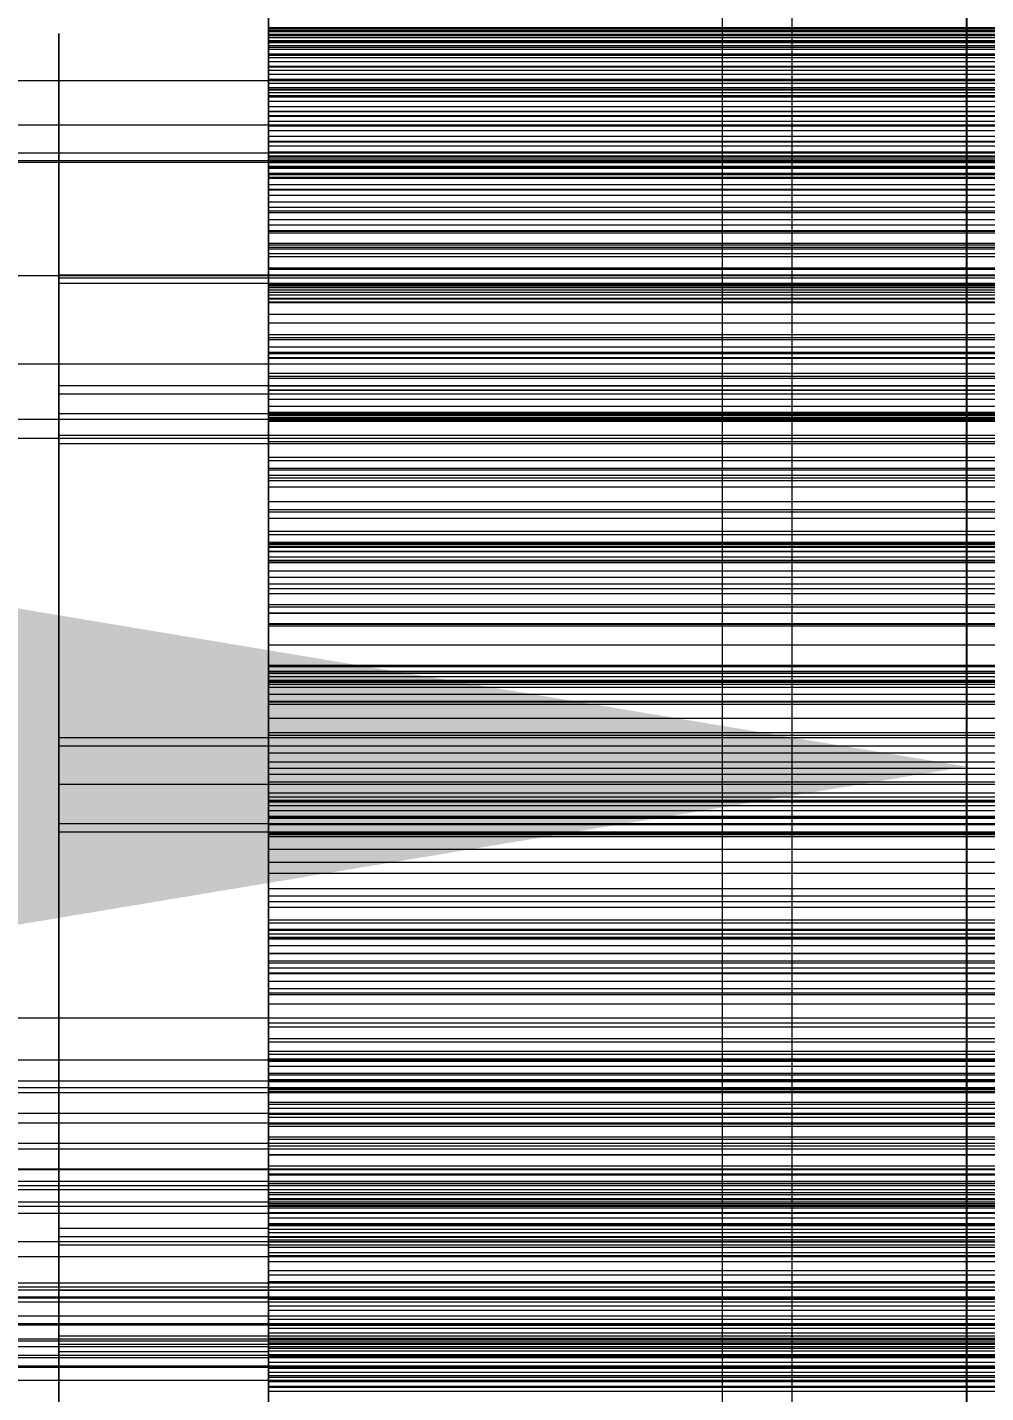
# Model space of a CAD drawing. Header units: millimetres. Extents: x -2500 to 58855, y -53268 to 6837.
# Drawn here: x 515.5 to 652.7, y -34289.7 to -34094.1 of the extents above; entities that cross this region are included whole.
import ezdxf

# ---------------------------------------------------------------- set-up
doc = ezdxf.new("R2010")
doc.units = ezdxf.units.MM
for name, color, linetype, lineweight in [('COTAS_O', 1, 'Continuous', 0), ('frontal_briquetadora', 7, 'Continuous', 0), ('frontal_mezcladora', 7, 'Continuous', 0), ('frontal_secador', 7, 'Continuous', 0)]:
    doc.layers.add(name, color=color, linetype=linetype, lineweight=lineweight)
doc.dimstyles.new('R19_100', dxfattribs={"dimtxt": 250, "dimasz": 150, "dimexe": 150, "dimexo": 80, "dimgap": 100, "dimtad": 1, "dimtih": 1, "dimtoh": 1, "dimdsep": 46, "dimcen": 0.09, "dimadec": 0, "dimazin": 0, "dimtfac": 1, "dimtdec": 4, "dimtofl": 0, "dimtmove": 0, "dimatfit": 3, "dimfxl": 1, "dimtolj": 1, "dimtzin": 0, "dimarcsym": 0})

# ---------------------------------------------------------------- blocks, each defined once
blk = doc.blocks.new('*D39')
at = {"layer": 'COTAS_O', "color": 0, "lineweight": -2, "transparency": 16777216}
for p, q in [((-1725, -34320), (-1725, -33550)), ((1725, -34320), (1725, -33550)), ((-1575, -33700), (1575, -33700))]:
    blk.add_line(p, q, dxfattribs=at)
at = {"layer": 'COTAS_O', "color": 0, "transparency": 16777216}
for points in [[(-1575, -33675), (-1575, -33725), (-1725, -33700)], [(1575, -33675), (1575, -33725), (1725, -33700)]]:
    blk.add_solid(points, dxfattribs=at)
at = {"layer": 'Defpoints', "color": 0, "transparency": 16777216}
for p in [(1725, -33700), (-1725, -34400), (1725, -34400)]:
    blk.add_point(p, dxfattribs=at)
blk = doc.blocks.new('*D43')
at = {"layer": 'COTAS_O', "color": 0, "lineweight": -2, "transparency": 16777216}
for p, q in [((-650, -34820), (-650, -34050)), ((650, -34820), (650, -34050)), ((-500, -34200), (500, -34200))]:
    blk.add_line(p, q, dxfattribs=at)
at = {"layer": 'COTAS_O', "color": 0, "transparency": 16777216}
for points in [[(-500, -34175), (-500, -34225), (-650, -34200)], [(500, -34175), (500, -34225), (650, -34200)]]:
    blk.add_solid(points, dxfattribs=at)
at = {"layer": 'Defpoints', "color": 0, "transparency": 16777216}
for p in [(650, -34200), (-650, -34900), (650, -34900)]:
    blk.add_point(p, dxfattribs=at)

msp = doc.modelspace()

# ---------------------------------------------------------------- linework, layer by layer
at = {"layer": 'frontal_briquetadora'}
for p, q in [((550, -34095.598), (550, -34088.773)), ((550, -34089.04), (550, -34102.804)), ((550, -34098.165), (550, -34089.479)), ((550, -34103.889), (550, -34090.793)), ((550, -34104.721), (550, -34092.577)), ((550, -34096.357), (550, -34092.698)), ((550, -34093.074), (550, -34094.607)), ((550, -34093.54), (550, -34095.098)), ((550, -34103.103), (550, -34094.189)), ((750, -34094.189), (550, -34094.189)), ((550, -34094.189), (550, -34094.417)), ((750, -34094.417), (550, -34094.417)), ((550, -34094.417), (550, -34094.804)), ((520, -34096.156), (520, -34095.002)), ((520, -34095.002), (520, -34095.959)), ((520, -34097.371), (520, -34095.264)), ((520, -34095.959), (520, -34099.014)), ((520, -34099.407), (520, -34096.156)), ((550, -34094.607), (550, -34096.221)), ((550, -34094.607), (750, -34094.607)), ((750, -34094.804), (550, -34094.804)), ((550, -34094.804), (550, -34095.36)), ((550, -34095.959), (550, -34095.002)), ((550, -34095.002), (550, -34096.156)), ((550, -34095.098), (550, -34096.737)), ((550, -34095.098), (750, -34095.098)), ((550, -34097.371), (550, -34095.264)), ((750, -34095.36), (550, -34095.36)), ((550, -34095.36), (550, -34096.093)), ((550, -34097.262), (550, -34095.598)), ((550, -34095.598), (750, -34095.598)), ((550, -34099.014), (550, -34095.959)), ((750, -34096.093), (550, -34096.093)), ((550, -34096.093), (550, -34097.02)), ((550, -34096.156), (550, -34099.407)), ((550, -34096.221), (550, -34097.916)), ((550, -34096.221), (750, -34096.221)), ((550, -34099.843), (550, -34096.357)), ((750, -34096.357), (550, -34096.357)), ((520, -34101.561), (520, -34097.371)), ((550, -34096.737), (550, -34098.457)), ((550, -34096.737), (750, -34096.737)), ((750, -34097.02), (550, -34097.02)), ((550, -34097.02), (550, -34098.165)), ((550, -34099.007), (550, -34097.262)), ((550, -34097.262), (750, -34097.262)), ((550, -34101.561), (550, -34097.371)), ((550, -34097.916), (550, -34099.69)), ((550, -34097.916), (750, -34097.916)), ((750, -34098.165), (550, -34098.165)), ((520, -34099.014), (520, -34104.133)), ((520, -34104.716), (520, -34099.407)), ((550, -34098.457), (550, -34100.257)), ((550, -34098.457), (750, -34098.457)), ((550, -34100.831), (550, -34099.007)), ((550, -34099.007), (750, -34099.007)), ((550, -34104.133), (550, -34099.014)), ((550, -34099.407), (550, -34104.716)), ((550, -34099.69), (550, -34101.544)), ((550, -34099.69), (750, -34099.69)), ((550, -34103.14), (550, -34099.843)), ((750, -34099.843), (550, -34099.843)), ((550, -34100.257), (550, -34102.135)), ((550, -34100.257), (750, -34100.257)), ((520, -34107.784), (520, -34101.561)), ((550, -34102.733), (550, -34100.831)), ((550, -34100.831), (750, -34100.831)), ((550, -34101.544), (550, -34103.477)), ((550, -34101.544), (750, -34101.544)), ((550, -34107.784), (550, -34101.561)), ((550, -34102.135), (550, -34104.091)), ((550, -34102.135), (750, -34102.135)), ((520, -34104.133), (520, -34111.255)), ((550, -34104.714), (550, -34102.733)), ((550, -34102.733), (750, -34102.733)), ((550, -34102.804), (550, -34115.613)), ((550, -34102.804), (750, -34102.804)), ((550, -34106.909), (550, -34103.103)), ((750, -34103.103), (550, -34103.103)), ((550, -34106.22), (550, -34103.14)), ((750, -34103.14), (550, -34103.14)), ((550, -34103.477), (550, -34105.486)), ((550, -34103.477), (750, -34103.477)), ((550, -34115.656), (550, -34103.889)), ((550, -34103.889), (750, -34103.889)), ((550, -34104.091), (550, -34106.125)), ((550, -34104.091), (750, -34104.091)), ((550, -34111.255), (550, -34104.133)), ((520, -34112.022), (520, -34104.716)), ((550, -34106.771), (550, -34104.714)), ((550, -34104.714), (750, -34104.714)), ((550, -34104.716), (550, -34112.022)), ((550, -34115.191), (550, -34104.721)), ((550, -34104.721), (750, -34104.721)), ((550, -34105.486), (550, -34107.573)), ((550, -34105.486), (750, -34105.486)), ((550, -34106.125), (550, -34108.235)), ((550, -34106.125), (750, -34106.125)), ((520, -34115.968), (520, -34107.784)), ((550, -34115.124), (550, -34106.22)), ((750, -34106.22), (550, -34106.22)), ((550, -34108.904), (550, -34106.771)), ((550, -34106.771), (750, -34106.771)), ((550, -34110.56), (550, -34106.909)), ((750, -34106.909), (550, -34106.909)), ((550, -34107.573), (550, -34109.735)), ((550, -34107.573), (750, -34107.573)), ((550, -34115.968), (550, -34107.784)), ((550, -34108.235), (550, -34110.42)), ((550, -34108.235), (750, -34108.235)), ((550, -34111.113), (550, -34108.904)), ((550, -34108.904), (750, -34108.904)), ((550, -34109.735), (550, -34111.971)), ((550, -34109.735), (750, -34109.735)), ((520, -34111.255), (520, -34120.296)), ((520, -34121.239), (520, -34112.022)), ((550, -34110.42), (550, -34112.679)), ((550, -34110.42), (750, -34110.42)), ((550, -34114.047), (550, -34110.56)), ((750, -34110.56), (550, -34110.56)), ((550, -34113.395), (550, -34111.113)), ((550, -34111.113), (750, -34111.113)), ((550, -34120.296), (550, -34111.255)), ((550, -34111.971), (550, -34114.281)), ((550, -34111.971), (750, -34111.971)), ((550, -34112.022), (550, -34121.239)), ((550, -34112.599), (550, -34112.576)), ((750, -34112.576), (550, -34112.576)), ((550, -34112.576), (550, -34112.716)), ((550, -34121.71), (550, -34112.599)), ((750, -34112.599), (550, -34112.599)), ((550, -34112.679), (550, -34115.012)), ((550, -34112.679), (750, -34112.679)), ((750, -34112.716), (550, -34112.716)), ((550, -34112.716), (550, -34113.027)), ((750, -34113.027), (550, -34113.027)), ((550, -34113.027), (550, -34113.519)), ((550, -34115.75), (550, -34113.395)), ((550, -34113.395), (750, -34113.395)), ((750, -34113.519), (550, -34113.519)), ((550, -34113.519), (550, -34114.21)), ((550, -34117.358), (550, -34114.047)), ((750, -34114.047), (550, -34114.047)), ((750, -34114.21), (550, -34114.21)), ((550, -34114.21), (550, -34115.124)), ((550, -34114.281), (550, -34116.664)), ((550, -34114.281), (750, -34114.281)), ((550, -34115.012), (550, -34117.417)), ((550, -34115.012), (750, -34115.012)), ((750, -34115.124), (550, -34115.124)), ((550, -34123.584), (550, -34115.191)), ((550, -34115.191), (750, -34115.191)), ((550, -34115.613), (550, -34126.974)), ((550, -34115.613), (750, -34115.613)), ((550, -34125.641), (550, -34115.656)), ((550, -34115.656), (750, -34115.656)), ((550, -34118.177), (550, -34115.75)), ((550, -34115.75), (750, -34115.75)), ((520, -34126.016), (520, -34115.968)), ((520, -34120.227), (520, -34117.813)), ((520, -34120.031), (520, -34117.866)), ((520, -34117.866), (520, -34118.139)), ((550, -34126.016), (550, -34115.968)), ((550, -34116.664), (550, -34119.118)), ((550, -34116.664), (750, -34116.664)), ((550, -34120.474), (550, -34117.358)), ((750, -34117.358), (550, -34117.358)), ((550, -34117.417), (550, -34119.893)), ((550, -34117.417), (750, -34117.417)), ((520, -34118.139), (520, -34120.796)), ((550, -34120.675), (550, -34118.177)), ((550, -34118.177), (750, -34118.177)), ((550, -34119.118), (550, -34126.503)), ((550, -34119.118), (750, -34119.118)), ((520, -34124.205), (520, -34120.031)), ((520, -34124.576), (520, -34120.227)), ((520, -34120.296), (520, -34131.152)), ((520, -34120.796), (520, -34125.31)), ((520, -34132.258), (520, -34121.239)), ((550, -34119.893), (550, -34122.44)), ((550, -34119.893), (750, -34119.893)), ((550, -34131.152), (550, -34120.296)), ((550, -34123.368), (550, -34120.474)), ((750, -34120.474), (550, -34120.474)), ((550, -34123.243), (550, -34120.675)), ((550, -34120.675), (750, -34120.675)), ((550, -34121.239), (550, -34132.258)), ((550, -34125.343), (550, -34121.71)), ((750, -34121.71), (550, -34121.71)), ((550, -34122.44), (550, -34125.055)), ((550, -34122.44), (750, -34122.44)), ((550, -34125.879), (550, -34123.243)), ((550, -34123.243), (750, -34123.243)), ((550, -34132.468), (550, -34123.368)), ((750, -34123.368), (550, -34123.368)), ((550, -34129.579), (550, -34123.584)), ((550, -34123.584), (750, -34123.584)), ((520, -34129.561), (520, -34124.205)), ((520, -34130), (520, -34124.576)), ((520, -34125.31), (520, -34130.788)), ((550, -34125.055), (550, -34133.026)), ((550, -34125.055), (750, -34125.055)), ((550, -34128.818), (550, -34125.343)), ((750, -34125.343), (550, -34125.343)), ((550, -34133.462), (550, -34125.641)), ((550, -34125.641), (750, -34125.641)), ((520, -34137.811), (520, -34126.016)), ((550, -34128.583), (550, -34125.879)), ((550, -34125.879), (750, -34125.879)), ((550, -34137.811), (550, -34126.016)), ((550, -34126.503), (550, -34131.376)), ((550, -34126.503), (750, -34126.503)), ((550, -34126.974), (550, -34136.452)), ((550, -34126.974), (750, -34126.974)), ((520, -34129.561), (750, -34129.561)), ((520, -34135.039), (520, -34129.561)), ((550, -34131.352), (550, -34128.583)), ((550, -34128.583), (750, -34128.583)), ((550, -34132.125), (550, -34128.818)), ((750, -34128.818), (550, -34128.818)), ((550, -34132.944), (550, -34129.579)), ((550, -34129.579), (750, -34129.579)), ((520, -34130), (750, -34130)), ((520, -34130), (520, -34135.424)), ((520, -34130.788), (750, -34130.788)), ((520, -34130.788), (520, -34136.144)), ((520, -34131.152), (520, -34143.694)), ((550, -34131.126), (550, -34131.018)), ((750, -34131.018), (550, -34131.018)), ((550, -34131.018), (550, -34131.084)), ((750, -34131.084), (550, -34131.084)), ((550, -34131.084), (550, -34131.335)), ((550, -34131.4), (550, -34131.126)), ((750, -34131.126), (550, -34131.126)), ((550, -34143.694), (550, -34131.152)), ((750, -34131.335), (550, -34131.335)), ((550, -34131.335), (550, -34131.787)), ((550, -34139.891), (550, -34131.352)), ((550, -34131.352), (750, -34131.352)), ((550, -34131.376), (550, -34133.551)), ((550, -34131.376), (750, -34131.376)), ((550, -34140.685), (550, -34131.4)), ((750, -34131.4), (550, -34131.4)), ((520, -34144.951), (520, -34132.258)), ((750, -34131.787), (550, -34131.787)), ((550, -34131.787), (550, -34132.468)), ((550, -34135.252), (550, -34132.125)), ((750, -34132.125), (550, -34132.125)), ((550, -34132.258), (550, -34144.951)), ((750, -34132.468), (550, -34132.468)), ((550, -34133.551), (550, -34132.944)), ((550, -34132.944), (750, -34132.944)), ((550, -34133.026), (550, -34138.548)), ((550, -34133.026), (750, -34133.026)), ((550, -34138.817), (550, -34133.462)), ((550, -34133.462), (750, -34133.462)), ((520, -34135.877), (520, -34133.712)), ((520, -34133.712), (520, -34133.985)), ((520, -34133.985), (520, -34136.641)), ((520, -34139.553), (520, -34135.039)), ((520, -34135.424), (520, -34139.773)), ((550, -34133.551), (750, -34133.551)), ((550, -34138.18), (550, -34135.252)), ((750, -34135.252), (550, -34135.252)), ((520, -34140.051), (520, -34135.877)), ((520, -34136.144), (520, -34140.318)), ((520, -34136.641), (520, -34141.156)), ((520, -34139.653), (520, -34137.24)), ((550, -34136.452), (550, -34143.68)), ((550, -34136.452), (750, -34136.452)), ((520, -34151.214), (520, -34137.811)), ((550, -34151.214), (550, -34137.811)), ((550, -34140.882), (550, -34138.18)), ((750, -34138.18), (550, -34138.18)), ((550, -34138.548), (550, -34141.41)), ((550, -34138.548), (750, -34138.548)), ((550, -34141.501), (550, -34138.817)), ((550, -34138.817), (750, -34138.817)), ((520, -34142.21), (520, -34139.553)), ((520, -34144.003), (520, -34139.653)), ((520, -34139.773), (520, -34142.187)), ((520, -34145.407), (520, -34140.051)), ((520, -34140.318), (520, -34142.483)), ((520, -34142.991), (520, -34140.827)), ((520, -34140.827), (520, -34141.1)), ((520, -34141.1), (520, -34143.756)), ((520, -34141.156), (520, -34146.634)), ((550, -34146.05), (550, -34139.891)), ((550, -34139.891), (750, -34139.891)), ((550, -34144.137), (550, -34140.685)), ((750, -34140.685), (550, -34140.685)), ((550, -34150.155), (550, -34140.882)), ((750, -34140.882), (550, -34140.882)), ((520, -34142.483), (520, -34142.21)), ((520, -34147.165), (520, -34142.991)), ((550, -34141.41), (550, -34141.501)), ((550, -34141.41), (750, -34141.41)), ((550, -34141.501), (750, -34141.501)), ((520, -34143.694), (520, -34157.775)), ((520, -34143.756), (520, -34148.271)), ((520, -34149.426), (520, -34144.003)), ((520, -34159.169), (520, -34144.951)), ((550, -34143.68), (550, -34148.383)), ((550, -34143.68), (750, -34143.68)), ((550, -34157.775), (550, -34143.694)), ((550, -34147.428), (550, -34144.137)), ((750, -34144.137), (550, -34144.137)), ((550, -34145.452), (550, -34144.381)), ((550, -34144.381), (550, -34146.095)), ((550, -34144.381), (750, -34144.381)), ((550, -34144.951), (550, -34159.169)), ((520, -34145.407), (750, -34145.407)), ((520, -34150.885), (520, -34145.407)), ((520, -34146.634), (750, -34146.634)), ((520, -34146.634), (520, -34151.99)), ((520, -34152.522), (520, -34147.165)), ((550, -34149.267), (550, -34145.452)), ((550, -34145.452), (750, -34145.452)), ((550, -34149.591), (550, -34146.05)), ((550, -34146.05), (750, -34146.05)), ((550, -34146.095), (550, -34150.529)), ((550, -34146.095), (750, -34146.095)), ((520, -34148.271), (520, -34153.748)), ((550, -34150.547), (550, -34147.428)), ((750, -34147.428), (550, -34147.428)), ((550, -34148.383), (550, -34150.379)), ((550, -34148.383), (750, -34148.383)), ((520, -34149.426), (750, -34149.426)), ((520, -34149.426), (520, -34154.85)), ((520, -34155.399), (520, -34150.885)), ((550, -34155.68), (550, -34149.267)), ((550, -34149.267), (750, -34149.267)), ((550, -34149.667), (550, -34149.488)), ((750, -34149.488), (550, -34149.488)), ((750, -34149.496), (550, -34149.496)), ((550, -34149.496), (550, -34149.71)), ((550, -34150.379), (550, -34149.591)), ((550, -34149.591), (750, -34149.591)), ((550, -34150.023), (550, -34149.667)), ((750, -34149.667), (550, -34149.667)), ((750, -34149.71), (550, -34149.71)), ((550, -34149.71), (550, -34150.155)), ((550, -34150.548), (550, -34150.023)), ((750, -34150.023), (550, -34150.023)), ((750, -34150.155), (550, -34150.155)), ((550, -34150.379), (750, -34150.379)), ((550, -34150.529), (550, -34157.512)), ((550, -34150.529), (750, -34150.529)), ((550, -34153.483), (550, -34150.547)), ((550, -34159.984), (550, -34150.548)), ((750, -34150.548), (550, -34150.548)), ((520, -34166.069), (520, -34151.214)), ((520, -34151.99), (520, -34156.164)), ((520, -34152.522), (750, -34152.522)), ((520, -34157.999), (520, -34152.522)), ((550, -34166.069), (550, -34151.214)), ((520, -34153.748), (750, -34153.748)), ((520, -34153.748), (520, -34159.105)), ((520, -34154.85), (520, -34159.199)), ((550, -34156.216), (550, -34153.483)), ((750, -34153.483), (550, -34153.483)), ((520, -34158.056), (520, -34155.399)), ((520, -34156.164), (520, -34158.329)), ((550, -34164.444), (550, -34155.68)), ((550, -34155.68), (750, -34155.68)), ((550, -34158.718), (550, -34156.216)), ((750, -34156.216), (550, -34156.216)), ((520, -34157.775), (520, -34173.231)), ((520, -34162.514), (520, -34157.999)), ((520, -34158.329), (520, -34158.056)), ((550, -34158.289), (550, -34157.269)), ((550, -34157.269), (550, -34159.034)), ((550, -34157.269), (750, -34157.269)), ((550, -34157.512), (550, -34166.775)), ((550, -34157.512), (750, -34157.512)), ((550, -34173.231), (550, -34157.775)), ((550, -34162.055), (550, -34158.289)), ((550, -34158.289), (750, -34158.289)), ((550, -34168.143), (550, -34158.718)), ((750, -34158.718), (550, -34158.718)), ((520, -34159.105), (520, -34163.279)), ((520, -34174.744), (520, -34159.169)), ((520, -34159.199), (520, -34161.613)), ((550, -34159.034), (550, -34163.517)), ((550, -34159.034), (750, -34159.034)), ((550, -34159.169), (550, -34174.744)), ((550, -34163.247), (550, -34159.984)), ((750, -34159.984), (550, -34159.984)), ((520, -34165.17), (520, -34162.514)), ((550, -34168.422), (550, -34162.055)), ((550, -34162.055), (750, -34162.055)), ((520, -34163.279), (520, -34165.443)), ((550, -34166.345), (550, -34163.247)), ((750, -34163.247), (550, -34163.247)), ((550, -34163.517), (550, -34170.544)), ((550, -34163.517), (750, -34163.517)), ((550, -34175.223), (550, -34164.444)), ((550, -34164.444), (750, -34164.444)), ((520, -34165.443), (520, -34165.17)), ((520, -34182.2), (520, -34166.069)), ((550, -34182.2), (550, -34166.069)), ((550, -34169.27), (550, -34166.345)), ((750, -34166.345), (550, -34166.345)), ((550, -34166.775), (550, -34177.964)), ((550, -34166.775), (750, -34166.775)), ((550, -34167.96), (550, -34167.934)), ((750, -34167.934), (550, -34167.934)), ((550, -34167.934), (550, -34168.143)), ((550, -34168.194), (550, -34167.96)), ((750, -34167.96), (550, -34167.96)), ((750, -34168.143), (550, -34168.143)), ((550, -34168.618), (550, -34168.194)), ((750, -34168.194), (550, -34168.194)), ((550, -34177.146), (550, -34168.422)), ((550, -34168.422), (750, -34168.422)), ((550, -34169.222), (550, -34168.618)), ((750, -34168.618), (550, -34168.618)), ((550, -34169.995), (550, -34169.222)), ((750, -34169.222), (550, -34169.222)), ((550, -34172.006), (550, -34169.27)), ((750, -34169.27), (550, -34169.27)), ((550, -34179.561), (550, -34169.995)), ((750, -34169.995), (550, -34169.995)), ((550, -34170.764), (550, -34170.441)), ((550, -34170.441), (550, -34172.896)), ((550, -34170.441), (750, -34170.441)), ((550, -34170.544), (550, -34179.847)), ((550, -34170.544), (750, -34170.544)), ((550, -34173.853), (550, -34170.764)), ((550, -34170.764), (750, -34170.764)), ((550, -34174.538), (550, -34172.006)), ((750, -34172.006), (550, -34172.006)), ((520, -34173.231), (520, -34189.88)), ((550, -34172.896), (550, -34178.035)), ((550, -34172.896), (750, -34172.896)), ((550, -34189.88), (550, -34173.231)), ((550, -34179.589), (550, -34173.853)), ((550, -34173.853), (750, -34173.853)), ((550, -34176.835), (550, -34174.538)), ((750, -34174.538), (550, -34174.538)), ((520, -34191.495), (520, -34174.744)), ((550, -34174.744), (550, -34191.495)), ((550, -34187.602), (550, -34175.223)), ((550, -34175.223), (750, -34175.223)), ((520, -34178.883), (520, -34177)), ((520, -34178.061), (520, -34177.118)), ((520, -34177.118), (520, -34179.937)), ((520, -34182.729), (520, -34178.061)), ((550, -34186.389), (550, -34176.835)), ((750, -34176.835), (550, -34176.835)), ((550, -34187.891), (550, -34177.146)), ((550, -34177.146), (750, -34177.146)), ((550, -34177.964), (550, -34190.647)), ((550, -34177.964), (750, -34177.964)), ((550, -34178.035), (550, -34185.66)), ((550, -34178.035), (750, -34178.035)), ((520, -34184.46), (520, -34178.883)), ((520, -34179.937), (520, -34186.409)), ((550, -34182.626), (550, -34179.561)), ((750, -34179.561), (550, -34179.561)), ((550, -34187.752), (550, -34179.589)), ((550, -34179.589), (750, -34179.589)), ((550, -34179.847), (550, -34191.067)), ((550, -34179.847), (750, -34179.847)), ((520, -34199.42), (520, -34182.2)), ((550, -34199.42), (550, -34182.2)), ((520, -34190.943), (520, -34182.729)), ((520, -34186.282), (520, -34184.117)), ((520, -34184.117), (520, -34184.39)), ((550, -34185.525), (550, -34182.626)), ((750, -34182.626), (550, -34182.626)), ((520, -34184.39), (520, -34187.047)), ((520, -34193.516), (520, -34184.46)), ((520, -34190.456), (520, -34186.282)), ((550, -34188.246), (550, -34185.525)), ((750, -34185.525), (550, -34185.525)), ((550, -34185.66), (550, -34195.479)), ((550, -34185.66), (750, -34185.66)), ((520, -34186.409), (520, -34196.286)), ((520, -34187.047), (520, -34191.561)), ((550, -34186.417), (550, -34186.389)), ((750, -34186.389), (550, -34186.389)), ((550, -34186.682), (550, -34186.417)), ((750, -34186.417), (550, -34186.417)), ((550, -34187.157), (550, -34186.682)), ((750, -34186.682), (550, -34186.682)), ((550, -34187.826), (550, -34187.157)), ((750, -34187.157), (550, -34187.157)), ((550, -34201.105), (550, -34187.602)), ((550, -34187.602), (750, -34187.602)), ((550, -34198.027), (550, -34187.752)), ((550, -34187.752), (750, -34187.752)), ((550, -34188.675), (550, -34187.826)), ((750, -34187.826), (550, -34187.826)), ((550, -34200.244), (550, -34187.891)), ((550, -34187.891), (750, -34187.891)), ((550, -34190.778), (550, -34188.246)), ((750, -34188.246), (550, -34188.246)), ((520, -34189.88), (520, -34207.527)), ((550, -34189.695), (550, -34188.675)), ((750, -34188.675), (550, -34188.675)), ((550, -34199.367), (550, -34189.695)), ((750, -34189.695), (550, -34189.695)), ((550, -34207.527), (550, -34189.88)), ((520, -34192.727), (520, -34190.313)), ((520, -34195.812), (520, -34190.456)), ((520, -34202.387), (520, -34190.943)), ((520, -34209.225), (520, -34191.495)), ((520, -34191.561), (520, -34197.039)), ((550, -34190.647), (550, -34204.338)), ((550, -34190.647), (750, -34190.647)), ((550, -34193.102), (550, -34190.778)), ((750, -34190.778), (550, -34190.778)), ((550, -34191.067), (550, -34203.774)), ((550, -34191.067), (750, -34191.067)), ((550, -34191.495), (550, -34209.225)), ((520, -34197.076), (520, -34192.727)), ((520, -34205.704), (520, -34193.516)), ((550, -34195.188), (550, -34193.102)), ((750, -34193.102), (550, -34193.102)), ((520, -34195.812), (750, -34195.812)), ((520, -34201.29), (520, -34195.812)), ((550, -34204.848), (550, -34195.188)), ((750, -34195.188), (550, -34195.188)), ((550, -34195.479), (550, -34207.113)), ((550, -34195.479), (750, -34195.479)), ((520, -34196.286), (520, -34209.187)), ((520, -34198.605), (520, -34196.441)), ((520, -34196.441), (520, -34196.713)), ((520, -34196.713), (520, -34199.37)), ((520, -34197.039), (750, -34197.039)), ((520, -34197.039), (520, -34202.395)), ((520, -34202.5), (520, -34197.076)), ((550, -34210.021), (550, -34198.027)), ((550, -34198.027), (750, -34198.027)), ((520, -34202.779), (520, -34198.605)), ((520, -34199.37), (520, -34203.885)), ((520, -34217.526), (520, -34199.42)), ((550, -34202.228), (550, -34199.367)), ((750, -34199.367), (550, -34199.367)), ((550, -34217.526), (550, -34199.42)), ((520, -34205.804), (520, -34201.29)), ((550, -34213.731), (550, -34200.244)), ((550, -34200.244), (750, -34200.244)), ((550, -34208.173), (550, -34201.105)), ((550, -34201.105), (750, -34201.105)), ((520, -34216.621), (520, -34202.387)), ((520, -34202.395), (520, -34206.569)), ((520, -34202.5), (750, -34202.5)), ((520, -34202.5), (520, -34207.924)), ((520, -34208.136), (520, -34202.779)), ((520, -34203.885), (520, -34209.362)), ((550, -34204.919), (550, -34202.228)), ((750, -34202.228), (550, -34202.228)), ((550, -34203.774), (550, -34217.478)), ((550, -34203.774), (750, -34203.774)), ((520, -34220.554), (520, -34205.704)), ((520, -34208.461), (520, -34205.804)), ((550, -34204.338), (550, -34218.51)), ((550, -34204.338), (750, -34204.338)), ((550, -34205.112), (550, -34204.848)), ((750, -34204.848), (550, -34204.848)), ((550, -34207.432), (550, -34204.919)), ((750, -34204.919), (550, -34204.919)), ((550, -34205.616), (550, -34205.112)), ((750, -34205.112), (550, -34205.112)), ((550, -34206.333), (550, -34205.616)), ((750, -34205.616), (550, -34205.616)), ((520, -34206.569), (520, -34208.734)), ((520, -34207.527), (520, -34225.965)), ((550, -34207.243), (550, -34206.333)), ((750, -34206.333), (550, -34206.333)), ((550, -34207.113), (550, -34220.117)), ((550, -34207.113), (750, -34207.113)), ((550, -34208.336), (550, -34207.243)), ((750, -34207.243), (550, -34207.243)), ((550, -34209.753), (550, -34207.432)), ((750, -34207.432), (550, -34207.432)), ((550, -34225.965), (550, -34207.527)), ((520, -34207.924), (520, -34212.273)), ((520, -34208.136), (750, -34208.136)), ((520, -34213.613), (520, -34208.136)), ((520, -34208.734), (520, -34208.461)), ((520, -34209.187), (520, -34224.618)), ((520, -34227.726), (520, -34209.225)), ((520, -34209.362), (750, -34209.362)), ((520, -34209.362), (520, -34214.719)), ((550, -34215.272), (550, -34208.173)), ((550, -34208.173), (750, -34208.173)), ((550, -34209.601), (550, -34208.336)), ((750, -34208.336), (550, -34208.336)), ((550, -34209.225), (550, -34227.726)), ((550, -34219.355), (550, -34209.601)), ((750, -34209.601), (550, -34209.601)), ((550, -34211.863), (550, -34209.753)), ((750, -34209.753), (550, -34209.753)), ((550, -34223.272), (550, -34210.021)), ((550, -34210.021), (750, -34210.021)), ((520, -34212.273), (520, -34214.687)), ((520, -34218.128), (520, -34213.613)), ((550, -34213.734), (550, -34211.863)), ((750, -34211.863), (550, -34211.863)), ((520, -34214.719), (520, -34218.892)), ((550, -34227.834), (550, -34213.731)), ((550, -34223.476), (550, -34213.734)), ((750, -34213.734), (550, -34213.734)), ((550, -34222.397), (550, -34215.272)), ((550, -34215.272), (750, -34215.272)), ((520, -34233.1), (520, -34216.621)), ((520, -34236.305), (520, -34217.526)), ((550, -34217.478), (550, -34224.611)), ((550, -34217.478), (750, -34217.478)), ((550, -34236.305), (550, -34217.526)), ((520, -34220.784), (520, -34218.128)), ((520, -34218.892), (520, -34221.057)), ((550, -34218.51), (550, -34232.619)), ((550, -34218.51), (750, -34218.51)), ((550, -34222.005), (550, -34219.355)), ((750, -34219.355), (550, -34219.355)), ((520, -34237.497), (520, -34220.554)), ((520, -34221.057), (520, -34220.784)), ((550, -34220.117), (550, -34233.99)), ((550, -34220.117), (750, -34220.117)), ((550, -34224.483), (550, -34222.005)), ((750, -34222.005), (550, -34222.005)), ((550, -34229.547), (550, -34222.397)), ((550, -34222.397), (750, -34222.397)), ((550, -34237.271), (550, -34223.272)), ((550, -34223.272), (750, -34223.272)), ((550, -34223.976), (550, -34223.476)), ((750, -34223.476), (550, -34223.476)), ((520, -34224.618), (520, -34241.985)), ((550, -34224.718), (550, -34223.976)), ((750, -34223.976), (550, -34223.976)), ((550, -34226.781), (550, -34224.483)), ((750, -34224.483), (550, -34224.483)), ((550, -34224.611), (550, -34231.767)), ((550, -34224.611), (750, -34224.611)), ((550, -34225.673), (550, -34224.718)), ((750, -34224.718), (550, -34224.718)), ((520, -34225.965), (520, -34244.978)), ((550, -34226.824), (550, -34225.673)), ((750, -34225.673), (550, -34225.673)), ((550, -34244.978), (550, -34225.965)), ((550, -34228.885), (550, -34226.781)), ((750, -34226.781), (550, -34226.781)), ((550, -34228.157), (550, -34226.824)), ((750, -34226.824), (550, -34226.824)), ((520, -34246.782), (520, -34227.726)), ((550, -34227.726), (550, -34246.782)), ((550, -34242.009), (550, -34227.834)), ((550, -34227.834), (750, -34227.834)), ((550, -34229.664), (550, -34228.157)), ((750, -34228.157), (550, -34228.157)), ((550, -34230.777), (550, -34228.885)), ((750, -34228.885), (550, -34228.885)), ((550, -34236.717), (550, -34229.547)), ((550, -34229.547), (750, -34229.547)), ((550, -34239.478), (550, -34229.664)), ((750, -34229.664), (550, -34229.664)), ((550, -34232.427), (550, -34230.777)), ((750, -34230.777), (550, -34230.777)), ((520, -34251.188), (520, -34233.1)), ((550, -34231.767), (550, -34238.943)), ((550, -34231.767), (750, -34231.767)), ((550, -34242.229), (550, -34232.427)), ((750, -34232.427), (550, -34232.427)), ((550, -34232.619), (550, -34236.673)), ((550, -34232.619), (750, -34232.619)), ((550, -34233.99), (550, -34241.171)), ((550, -34233.99), (750, -34233.99)), ((520, -34255.539), (520, -34236.305)), ((550, -34255.539), (550, -34236.305)), ((550, -34236.673), (550, -34240.744)), ((550, -34236.673), (750, -34236.673)), ((550, -34243.904), (550, -34236.717)), ((550, -34236.717), (750, -34236.717)), ((520, -34255.881), (520, -34237.497)), ((550, -34251.479), (550, -34237.271)), ((550, -34237.271), (750, -34237.271)), ((550, -34238.943), (550, -34246.135)), ((550, -34238.943), (750, -34238.943)), ((550, -34241.909), (550, -34239.478)), ((750, -34239.478), (550, -34239.478)), ((550, -34240.744), (550, -34244.831)), ((550, -34240.744), (750, -34240.744)), ((520, -34241.985), (520, -34260.62)), ((550, -34241.171), (550, -34248.367)), ((550, -34241.171), (750, -34241.171)), ((550, -34244.168), (550, -34241.909)), ((750, -34241.909), (550, -34241.909)), ((550, -34246.101), (550, -34242.009)), ((550, -34242.009), (750, -34242.009)), ((550, -34242.963), (550, -34242.229)), ((750, -34242.229), (550, -34242.229)), ((550, -34243.941), (550, -34242.963)), ((750, -34242.963), (550, -34242.963)), ((520, -34244.978), (520, -34264.342)), ((550, -34251.105), (550, -34243.904)), ((550, -34243.904), (750, -34243.904)), ((550, -34245.133), (550, -34243.941)), ((750, -34243.941), (550, -34243.941)), ((550, -34246.246), (550, -34244.168)), ((750, -34244.168), (550, -34244.168)), ((550, -34244.831), (550, -34248.931)), ((550, -34244.831), (750, -34244.831)), ((550, -34264.342), (550, -34244.978)), ((520, -34266.168), (520, -34246.782)), ((550, -34246.52), (550, -34245.133)), ((750, -34245.133), (550, -34245.133)), ((550, -34250.205), (550, -34246.101)), ((550, -34246.101), (750, -34246.101)), ((550, -34246.135), (550, -34253.34)), ((550, -34246.135), (750, -34246.135)), ((550, -34248.128), (550, -34246.246)), ((750, -34246.246), (550, -34246.246)), ((550, -34248.091), (550, -34246.52)), ((750, -34246.52), (550, -34246.52)), ((550, -34246.782), (550, -34266.168)), ((550, -34249.836), (550, -34248.091)), ((750, -34248.091), (550, -34248.091)), ((550, -34249.796), (550, -34248.128)), ((750, -34248.128), (550, -34248.128)), ((550, -34248.367), (550, -34255.575)), ((550, -34248.367), (750, -34248.367)), ((550, -34248.931), (550, -34253.043)), ((550, -34248.931), (750, -34248.931)), ((550, -34251.223), (550, -34249.796)), ((750, -34249.796), (550, -34249.796)), ((550, -34259.686), (550, -34249.836)), ((750, -34249.836), (550, -34249.836)), ((550, -34254.32), (550, -34250.205)), ((550, -34250.205), (750, -34250.205)), ((520, -34270.191), (520, -34251.188)), ((550, -34258.317), (550, -34251.105)), ((550, -34251.105), (750, -34251.105)), ((550, -34261.06), (550, -34251.223)), ((750, -34251.223), (550, -34251.223)), ((550, -34255.598), (550, -34251.479)), ((550, -34251.479), (750, -34251.479)), ((550, -34253.043), (550, -34257.165)), ((550, -34253.043), (750, -34253.043)), ((550, -34253.34), (550, -34260.554)), ((550, -34253.34), (750, -34253.34)), ((550, -34258.445), (550, -34254.32)), ((550, -34254.32), (750, -34254.32)), ((520, -34275), (520, -34255.539)), ((520, -34257.742), (520, -34255.577)), ((520, -34255.577), (520, -34255.85)), ((520, -34255.85), (520, -34258.506)), ((520, -34275), (520, -34255.881)), ((550, -34275), (550, -34255.539)), ((550, -34255.575), (550, -34262.792)), ((550, -34255.575), (750, -34255.575)), ((550, -34259.725), (550, -34255.598)), ((550, -34255.598), (750, -34255.598)), ((520, -34261.916), (520, -34257.742)), ((520, -34258.506), (520, -34263.021)), ((550, -34257.165), (550, -34261.296)), ((550, -34257.165), (750, -34257.165)), ((550, -34265.537), (550, -34258.317)), ((550, -34258.317), (750, -34258.317)), ((550, -34262.577), (550, -34258.445)), ((550, -34258.445), (750, -34258.445)), ((520, -34260.62), (520, -34279.809)), ((550, -34261.893), (550, -34259.686)), ((750, -34259.686), (550, -34259.686)), ((550, -34263.859), (550, -34259.725)), ((550, -34259.725), (750, -34259.725)), ((550, -34260.554), (550, -34267.776)), ((550, -34260.554), (750, -34260.554)), ((520, -34267.272), (520, -34261.916)), ((550, -34262.027), (550, -34261.06)), ((750, -34261.06), (550, -34261.06)), ((550, -34261.296), (550, -34265.432)), ((550, -34261.296), (750, -34261.296)), ((550, -34263.928), (550, -34261.893)), ((750, -34261.893), (550, -34261.893)), ((550, -34263.238), (550, -34262.027)), ((750, -34262.027), (550, -34262.027)), ((550, -34266.715), (550, -34262.577)), ((550, -34262.577), (750, -34262.577)), ((520, -34265.227), (520, -34262.813)), ((520, -34263.021), (520, -34268.499)), ((520, -34264.342), (520, -34283.832)), ((550, -34262.792), (550, -34270.015)), ((550, -34262.792), (750, -34262.792)), ((550, -34264.664), (550, -34263.238)), ((750, -34263.238), (550, -34263.238)), ((550, -34267.999), (550, -34263.859)), ((550, -34263.859), (750, -34263.859)), ((550, -34265.78), (550, -34263.928)), ((750, -34263.928), (550, -34263.928)), ((550, -34283.832), (550, -34264.342)), ((520, -34269.576), (520, -34265.227)), ((550, -34266.168), (520, -34266.168)), ((520, -34285.658), (520, -34266.168)), ((550, -34266.286), (550, -34264.664)), ((750, -34264.664), (550, -34264.664)), ((550, -34265.432), (550, -34269.572)), ((550, -34265.432), (750, -34265.432)), ((550, -34272.76), (550, -34265.537)), ((550, -34265.537), (750, -34265.537)), ((550, -34267.436), (550, -34265.78)), ((750, -34265.78), (550, -34265.78)), ((550, -34266.168), (550, -34285.658)), ((550, -34268.091), (550, -34266.286)), ((750, -34266.286), (550, -34266.286)), ((520, -34267.272), (750, -34267.272)), ((520, -34272.75), (520, -34267.272)), ((550, -34270.857), (550, -34266.715)), ((550, -34266.715), (750, -34266.715)), ((550, -34268.877), (550, -34267.436)), ((750, -34267.436), (550, -34267.436)), ((550, -34267.776), (550, -34275)), ((550, -34267.776), (750, -34267.776)), ((550, -34272.141), (550, -34267.999)), ((550, -34267.999), (750, -34267.999)), ((550, -34270.069), (550, -34268.091)), ((750, -34268.091), (550, -34268.091)), ((750, -34270.216), (200, -34270.216)), ((520, -34268.499), (750, -34268.499)), ((520, -34268.499), (520, -34273.855)), ((520, -34275), (520, -34269.576)), ((520, -34271.971), (520, -34269.806)), ((520, -34269.806), (520, -34270.079)), ((520, -34270.079), (520, -34272.736)), ((520, -34289.38), (520, -34270.191)), ((750, -34270.191), (520, -34270.191)), ((550, -34270.075), (550, -34268.877)), ((750, -34268.877), (550, -34268.877)), ((550, -34269.572), (550, -34273.715)), ((550, -34269.572), (750, -34269.572)), ((550, -34270.015), (550, -34277.24)), ((550, -34270.015), (750, -34270.015)), ((550, -34279.931), (550, -34270.069)), ((750, -34270.069), (550, -34270.069)), ((550, -34279.925), (550, -34270.075)), ((750, -34270.075), (550, -34270.075)), ((520, -34276.145), (520, -34271.971)), ((550, -34275), (550, -34270.857)), ((550, -34270.857), (750, -34270.857)), ((550, -34276.285), (550, -34272.141)), ((550, -34272.141), (750, -34272.141)), ((520, -34272.736), (520, -34277.25)), ((520, -34277.264), (520, -34272.75)), ((520, -34273.855), (520, -34278.029)), ((550, -34279.985), (550, -34272.76)), ((550, -34272.76), (750, -34272.76)), ((550, -34273.715), (550, -34277.859)), ((550, -34273.715), (750, -34273.715)), ((750, -34275), (200, -34275)), ((520, -34275), (750, -34275)), ((520, -34275), (520, -34280.424)), ((520, -34275), (520, -34294.119)), ((550, -34275), (520, -34275)), ((520, -34275), (520, -34294.461)), ((520, -34281.501), (520, -34276.145)), ((550, -34275), (550, -34282.224)), ((550, -34279.143), (550, -34275)), ((550, -34275), (550, -34294.461)), ((550, -34275), (750, -34275)), ((520, -34277.25), (520, -34282.728)), ((520, -34279.921), (520, -34277.264)), ((520, -34278.029), (520, -34280.194)), ((550, -34280.428), (550, -34276.285)), ((550, -34276.285), (750, -34276.285)), ((550, -34277.24), (550, -34284.463)), ((550, -34277.24), (750, -34277.24)), ((550, -34277.859), (550, -34282.001)), ((550, -34277.859), (750, -34277.859)), ((750, -34279.784), (200, -34279.784)), ((750, -34279.809), (520, -34279.809)), ((520, -34279.809), (520, -34298.812)), ((520, -34280.194), (520, -34279.921)), ((550, -34283.285), (550, -34279.143)), ((550, -34279.143), (750, -34279.143)), ((750, -34279.925), (550, -34279.925)), ((550, -34279.925), (550, -34281.123)), ((550, -34281.909), (550, -34279.931)), ((750, -34279.931), (550, -34279.931)), ((550, -34287.208), (550, -34279.985)), ((550, -34279.985), (750, -34279.985)), ((520, -34280.424), (520, -34284.773)), ((520, -34281.501), (750, -34281.501)), ((520, -34286.979), (520, -34281.501)), ((550, -34284.568), (550, -34280.428)), ((550, -34280.428), (750, -34280.428)), ((750, -34281.123), (550, -34281.123)), ((550, -34281.123), (550, -34282.564)), ((550, -34283.714), (550, -34281.909)), ((750, -34281.909), (550, -34281.909)), ((550, -34282.001), (550, -34286.141)), ((550, -34282.001), (750, -34282.001)), ((520, -34282.728), (750, -34282.728)), ((520, -34282.728), (520, -34288.084)), ((550, -34283.832), (520, -34283.832)), ((520, -34283.832), (520, -34303.218)), ((550, -34282.224), (550, -34289.446)), ((550, -34282.224), (750, -34282.224)), ((750, -34282.564), (550, -34282.564)), ((550, -34282.564), (550, -34284.22)), ((550, -34287.423), (550, -34283.285)), ((550, -34283.285), (750, -34283.285)), ((550, -34285.336), (550, -34283.714)), ((750, -34283.714), (550, -34283.714)), ((550, -34303.218), (550, -34283.832)), ((520, -34284.773), (520, -34287.187)), ((520, -34305.022), (520, -34285.658)), ((750, -34284.22), (550, -34284.22)), ((550, -34284.22), (550, -34286.072)), ((550, -34284.463), (550, -34291.683)), ((550, -34284.463), (750, -34284.463)), ((550, -34288.704), (550, -34284.568)), ((550, -34284.568), (750, -34284.568)), ((550, -34286.762), (550, -34285.336)), ((750, -34285.336), (550, -34285.336)), ((550, -34285.658), (550, -34305.022)), ((520, -34291.494), (520, -34286.979)), ((750, -34286.072), (550, -34286.072)), ((550, -34286.072), (550, -34288.107)), ((550, -34286.141), (550, -34290.275)), ((550, -34286.141), (750, -34286.141)), ((550, -34287.973), (550, -34286.762)), ((750, -34286.762), (550, -34286.762)), ((550, -34294.425), (550, -34287.208)), ((550, -34287.208), (750, -34287.208)), ((550, -34291.555), (550, -34287.423)), ((550, -34287.423), (750, -34287.423)), ((550, -34288.94), (550, -34287.973)), ((750, -34287.973), (550, -34287.973)), ((520, -34288.084), (520, -34292.258)), ((520, -34308.015), (520, -34289.38)), ((750, -34288.107), (550, -34288.107)), ((550, -34288.107), (550, -34290.314)), ((550, -34292.835), (550, -34288.704)), ((550, -34288.704), (750, -34288.704)), ((550, -34298.777), (550, -34288.94)), ((750, -34288.94), (550, -34288.94)), ((550, -34289.446), (550, -34296.66)), ((550, -34289.446), (750, -34289.446))]:
    msp.add_line(p, q, dxfattribs=at)
at = {"layer": 'frontal_mezcladora'}
for p, q in [((625, -34725), (625, -33700)), ((650, -34725), (650, -33700)), ((615, -34760), (615, -33730)), ((625, -34725), (625, -33730)), ((650, -34760), (650, -33730))]:
    msp.add_line(p, q, dxfattribs=at)
at = {"layer": 'frontal_secador'}
for p, q in [((1360, -34101.784), (-1360, -34101.784)), ((1360, -34108.141), (-1360, -34108.141)), ((1360, -34112.137), (-1360, -34112.137)), ((1360, -34113.5), (-1360, -34113.5)), ((1250, -34113.25), (-1250, -34113.25)), ((1250, -34129.715), (-1250, -34129.715)), ((1250, -34142.349), (-1250, -34142.349)), ((1250, -34150.291), (-1250, -34150.291)), ((1250, -34153), (-1250, -34153)), ((-1250, -34236), (1250, -34236)), ((-1250, -34242), (1250, -34242)), ((-1250, -34245), (1250, -34245)), ((1250, -34246), (-1250, -34246)), ((-1250, -34246.659), (1250, -34246.659)), ((1250, -34249.659), (-1250, -34249.659)), ((-1250, -34251), (1250, -34251)), ((1250, -34254), (-1250, -34254)), ((-1250, -34254.728), (1250, -34254.728)), ((-1250, -34257.588), (1250, -34257.588)), ((1250, -34257.728), (-1250, -34257.728)), ((-1250, -34259.387), (1250, -34259.387)), ((-1250, -34260), (1250, -34260)), ((1250, -34260.588), (-1250, -34260.588)), ((1250, -34262.387), (-1250, -34262.387)), ((1250, -34263), (-1250, -34263)), ((1250, -34264), (-1250, -34264)), ((-1250, -34268), (1250, -34268)), ((1250, -34274), (-1250, -34274)), ((1250, -34274.545), (-1250, -34274.545)), ((1250, -34276), (-1250, -34276)), ((1250, -34276.144), (-1250, -34276.144)), ((1250, -34276.709), (-1250, -34276.709)), ((1250, -34278.686), (-1250, -34278.686)), ((1250, -34280), (-1250, -34280)), ((1320, -34282), (-1320, -34282)), ((1250, -34282), (-1250, -34282)), ((1320, -34282.273), (-1320, -34282.273)), ((1320, -34283.072), (-1320, -34283.072)), ((1320, -34284.343), (-1320, -34284.343)), ((1320, -34286), (-1320, -34286)), ((1250, -34284.651), (-1250, -34284.651)), ((1250, -34285.859), (-1250, -34285.859)), ((-1250, -34286), (1250, -34286)), ((1320, -34287.929), (-1320, -34287.929))]:
    msp.add_line(p, q, dxfattribs=at)

# ---------------------------------------------------------------- dimensions: what is measured, and where the dimension line sits
at = {"layer": 'COTAS_O'}
for p1, p2, picture, middle in [((-1725, -34400), (1725, -34400), '*D39', (0, -33700)), ((-650, -34900), (650, -34900), '*D43', (0, -34200))]:
    dim = msp.add_aligned_dim(p1=p1, p2=p2, distance=700, text='<> O', dimstyle='R19_100', dxfattribs=at)
    dim.commit()
    dim.dimension.update_dxf_attribs({"geometry": picture, "text_midpoint": middle})

doc.saveas('drawing.dxf')
